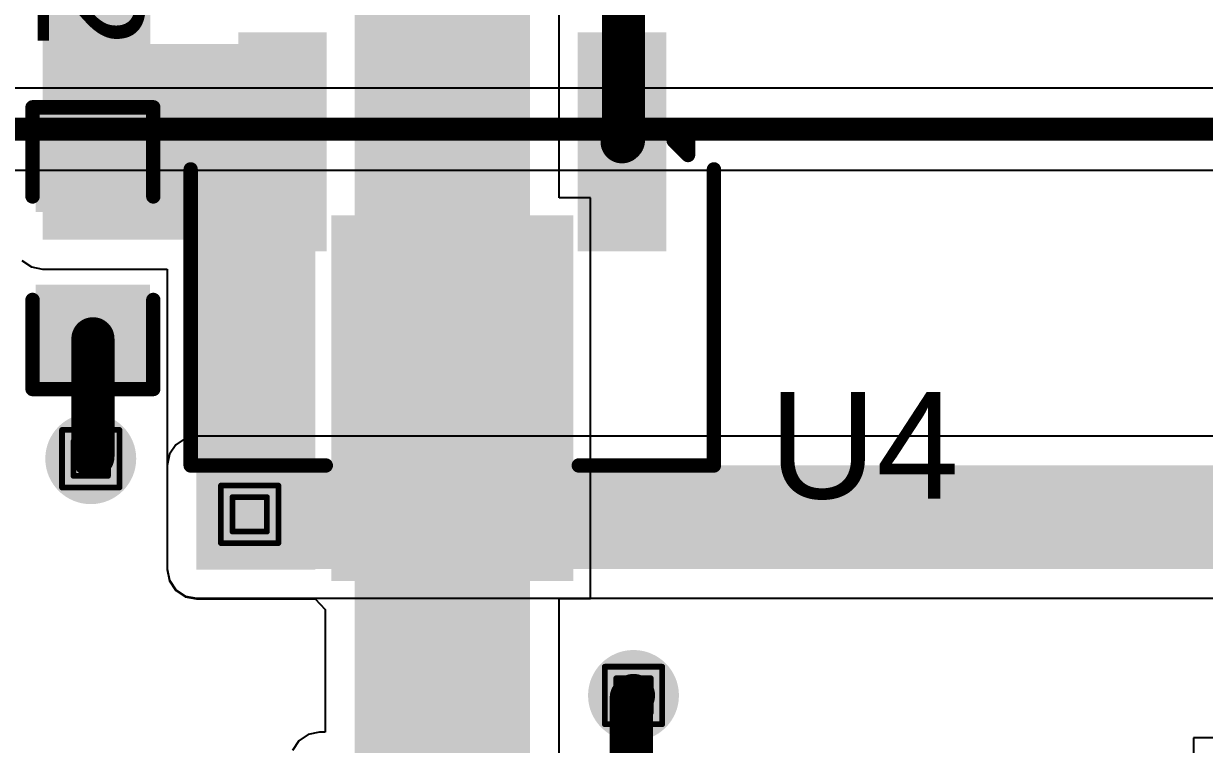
# Model space of a CAD drawing. Header units: inches. Extents: x -0.2 to 18.2, y -0.3 to 3.9.
# Drawn here: x 0.5999 to 1.0106, y 0.7779 to 1.0286 of the extents above; entities that cross this region are included whole.
import ezdxf

# ---------------------------------------------------------------- set-up
doc = ezdxf.new("R2010")
doc.units = ezdxf.units.IN
doc.header["$MEASUREMENT"] = 0
for name, color, linetype in [('Bottom Layer', 5, 'Continuous'), ('Bottom Solder', 6, 'Continuous'), ('Drill Drawing', 1, 'Continuous'), ('Top Layer', 1, 'Continuous'), ('Top Overlay', 2, 'Continuous'), ('Top Paste', 8, 'Continuous'), ('Top Solder', 216, 'Continuous'), ('Via Holes', 16, 'Continuous')]:
    doc.layers.add(name, color=color, linetype=linetype)
doc.styles.add('Arial', font='', dxfattribs={"height": 0.2})
doc.styles.get('Arial').set_extended_font_data('Arial')

# ---------------------------------------------------------------- blocks, each defined once
blk = doc.blocks.new('SOT_89_3_2')
at = {"layer": 'Top Layer'}
for points in [[(-0.03805, 0.10423), (0.03805, 0.10423), (0.03805, -0.01506), (-0.03805, -0.01506)], [(-0.07047, -0.01053), (-0.04764, -0.01053), (-0.04764, -0.07864), (-0.07047, -0.07864)], [(-0.01142, -0.01053), (0.01142, -0.01053), (0.01142, -0.07864), (-0.01142, -0.07864)], [(0.04764, -0.01053), (0.07047, -0.01053), (0.07047, -0.07864), (0.04764, -0.07864)]]:
    blk.add_hatch(color=1, dxfattribs=at).paths.add_polyline_path(points)
at = {"layer": 'Top Paste'}
for points in [[(-0.03805, 0.10423), (0.03805, 0.10423), (0.03805, -0.01506), (-0.03805, -0.01506)], [(-0.07047, -0.01053), (-0.04764, -0.01053), (-0.04764, -0.07864), (-0.07047, -0.07864)], [(-0.01142, -0.01053), (0.01142, -0.01053), (0.01142, -0.07864), (-0.01142, -0.07864)], [(0.04764, -0.01053), (0.07047, -0.01053), (0.07047, -0.07864), (0.04764, -0.07864)]]:
    blk.add_hatch(color=8, dxfattribs=at).paths.add_polyline_path(points)
at = {"layer": 'Top Solder'}
for points in [[(-0.04205, 0.10823), (0.04205, 0.10823), (0.04205, -0.01906), (-0.04205, -0.01906)], [(-0.07447, -0.00653), (-0.04364, -0.00653), (-0.04364, -0.08264), (-0.07447, -0.08264)], [(-0.01542, -0.00653), (0.01542, -0.00653), (0.01542, -0.08264), (-0.01542, -0.08264)], [(0.04364, -0.00653), (0.07447, -0.00653), (0.07447, -0.08264), (0.04364, -0.08264)]]:
    blk.add_hatch(color=216, dxfattribs=at).paths.add_polyline_path(points)
at = {"layer": 'Top Overlay', "const_width": 0.005}
for points in [[(-0.044, 0.068), (-0.091, 0.068)], [(-0.091, 0.068), (-0.091, -0.035)], [(0.091, 0.068), (0.044, 0.068)], [(0.091, 0.068), (0.091, -0.035)], [(-0.077, -0.045), (-0.082, -0.04)], [(-0.082, -0.04), (-0.082, -0.05)], [(-0.077, -0.045), (-0.082, -0.05)]]:
    blk.add_lwpolyline(points, dxfattribs=at)
at = {"layer": 'Top Overlay', "const_width": 0.0025}
for points in [[(-0.09225, 0.068, 1), (-0.08975, 0.068, 1)], [(-0.09225, 0.068, 1), (-0.08975, 0.068, 1)], [(-0.04525, 0.068, 1), (-0.04275, 0.068, 1)], [(0.04275, 0.068, 1), (0.04525, 0.068, 1)], [(0.08975, 0.068, 1), (0.09225, 0.068, 1)], [(0.08975, 0.068, 1), (0.09225, 0.068, 1)], [(-0.09225, -0.035, 1), (-0.08975, -0.035, 1)], [(0.08975, -0.035, 1), (0.09225, -0.035, 1)], [(-0.08325, -0.04, 1), (-0.08075, -0.04, 1)], [(-0.08325, -0.04, 1), (-0.08075, -0.04, 1)], [(-0.07825, -0.045, 1), (-0.07575, -0.045, 1)], [(-0.07825, -0.045, 1), (-0.07575, -0.045, 1)], [(-0.08325, -0.05, 1), (-0.08075, -0.05, 1)], [(-0.08325, -0.05, 1), (-0.08075, -0.05, 1)]]:
    blk.add_lwpolyline(points, format="xyb", close=True, dxfattribs=at)
blk = doc.blocks.new('C___0603_22')
at = {"layer": 'Top Layer'}
for points in [[(-0.015, 0.0175), (-0.015, -0.0175), (-0.045, -0.0175), (-0.045, 0.0175)], [(0.045, 0.0175), (0.045, -0.0175), (0.015, -0.0175), (0.015, 0.0175)]]:
    blk.add_hatch(color=1, dxfattribs=at).paths.add_polyline_path(points)
at = {"layer": 'Top Paste'}
for points in [[(-0.015, 0.0175), (-0.015, -0.0175), (-0.045, -0.0175), (-0.045, 0.0175)], [(0.045, 0.0175), (0.045, -0.0175), (0.015, -0.0175), (0.015, 0.0175)]]:
    blk.add_hatch(color=8, dxfattribs=at).paths.add_polyline_path(points)
at = {"layer": 'Top Solder'}
for points in [[(-0.01264, 0.01986), (-0.01264, -0.01986), (-0.04736, -0.01986), (-0.04736, 0.01986)], [(0.04736, 0.01986), (0.04736, -0.01986), (0.01264, -0.01986), (0.01264, 0.01986)]]:
    blk.add_hatch(color=216, dxfattribs=at).paths.add_polyline_path(points)
at = {"layer": 'Top Overlay', "const_width": 0.005}
for points in [[(-0.049, 0.021), (-0.018, 0.021)], [(-0.049, 0.021), (-0.049, -0.021)], [(0.018, 0.021), (0.049, 0.021)], [(0.049, 0.021), (0.049, -0.021)], [(-0.049, -0.021), (-0.018, -0.021)], [(0.018, -0.021), (0.049, -0.021)]]:
    blk.add_lwpolyline(points, dxfattribs=at)
at = {"layer": 'Top Overlay', "const_width": 0.0025}
for points in [[(-0.05025, 0.021, 1), (-0.04775, 0.021, 1)], [(-0.05025, 0.021, 1), (-0.04775, 0.021, 1)], [(-0.01925, 0.021, 1), (-0.01675, 0.021, 1)], [(0.01675, 0.021, 1), (0.01925, 0.021, 1)], [(0.04775, 0.021, 1), (0.05025, 0.021, 1)], [(0.04775, 0.021, 1), (0.05025, 0.021, 1)], [(-0.05025, -0.021, 1), (-0.04775, -0.021, 1)], [(-0.05025, -0.021, 1), (-0.04775, -0.021, 1)], [(-0.01925, -0.021, 1), (-0.01675, -0.021, 1)], [(0.01675, -0.021, 1), (0.01925, -0.021, 1)], [(0.04775, -0.021, 1), (0.05025, -0.021, 1)], [(0.04775, -0.021, 1), (0.05025, -0.021, 1)]]:
    blk.add_lwpolyline(points, format="xyb", close=True, dxfattribs=at)

msp = doc.modelspace()

# ---------------------------------------------------------------- hatches: boundary and pattern name
at = {"layer": 'Bottom Layer'}
h = msp.add_hatch(color=5, dxfattribs=at)
edge = h.paths.add_edge_path()
edge.add_arc((0.62325, 0.87724), 0.01181, 0, 360)
msp.add_hatch(color=5, dxfattribs=at).paths.add_polyline_path([(0.66, 0.83888), (1.151, 0.83888), (1.151, 0.87488), (0.66, 0.87488)])
h = msp.add_hatch(color=5, dxfattribs=at)
edge = h.paths.add_edge_path()
edge.add_arc((0.67853, 0.85788), 0.01181, 0, 360)
h = msp.add_hatch(color=5, dxfattribs=at)
edge = h.paths.add_edge_path()
edge.add_arc((0.81203, 0.79488), 0.01181, 0, 360)
at = {"layer": 'Bottom Solder'}
h = msp.add_hatch(color=6, dxfattribs=at)
edge = h.paths.add_edge_path()
edge.add_arc((0.62325, 0.87724), 0.01581, 0, 360)
h = msp.add_hatch(color=6, dxfattribs=at)
edge = h.paths.add_edge_path()
edge.add_arc((0.67853, 0.85788), 0.01581, 0, 360)
h = msp.add_hatch(color=6, dxfattribs=at)
edge = h.paths.add_edge_path()
edge.add_arc((0.81203, 0.79488), 0.01581, 0, 360)
at = {"layer": 'Top Layer'}
for points in [[(0.6065, 0.97247), (0.644, 0.97247), (0.644, 1.84997), (0.6065, 1.84997)], [(0.776, 1.08188), (0.715, 1.08188), (0.715, 0.69941), (0.776, 0.69941)], [(0.70136, 1.02152), (0.6065, 1.02152), (0.6065, 0.95341), (0.70136, 0.95341)], [(0.66, 0.83865), (0.70136, 0.83865), (0.70136, 1.02152), (0.66, 1.02152)], [(0.66, 0.83865), (0.70136, 0.83865), (0.70136, 0.87488), (0.66, 0.87488)]]:
    msp.add_hatch(color=1, dxfattribs=at).paths.add_polyline_path(points)
h = msp.add_hatch(color=1, dxfattribs=at)
edge = h.paths.add_edge_path()
edge.add_arc((0.62325, 0.87724), 0.01181, 0, 360)
h = msp.add_hatch(color=1, dxfattribs=at)
edge = h.paths.add_edge_path()
edge.add_arc((0.67853, 0.85788), 0.01181, 0, 360)
h = msp.add_hatch(color=1, dxfattribs=at)
edge = h.paths.add_edge_path()
edge.add_arc((0.81203, 0.79488), 0.01181, 0, 360)
at = {"layer": 'Top Solder'}
h = msp.add_hatch(color=216, dxfattribs=at)
edge = h.paths.add_edge_path()
edge.add_arc((0.62325, 0.87724), 0.01581, 0, 360)
h = msp.add_hatch(color=216, dxfattribs=at)
edge = h.paths.add_edge_path()
edge.add_arc((0.67853, 0.85788), 0.01581, 0, 360)
h = msp.add_hatch(color=216, dxfattribs=at)
edge = h.paths.add_edge_path()
edge.add_arc((0.81203, 0.79488), 0.01581, 0, 360)
at = {"layer": 'Via Holes'}
h = msp.add_hatch(color=7, dxfattribs=at)
edge = h.paths.add_edge_path()
edge.add_arc((0.62325, 0.87724), 0.00591, 0, 360)
h = msp.add_hatch(color=7, dxfattribs=at)
edge = h.paths.add_edge_path()
edge.add_arc((0.67853, 0.85788), 0.00591, 0, 360)
h = msp.add_hatch(color=7, dxfattribs=at)
edge = h.paths.add_edge_path()
edge.add_arc((0.81203, 0.79488), 0.00591, 0, 360)

# ---------------------------------------------------------------- linework, layer by layer
at = {"layer": 'Bottom Layer'}
for p, q in [((1.20295, 1.00616), (0.53357, 1.00616)), ((0.53357, 0.97761), (1.19704, 0.97761)), ((0.6561, 0.8843), (0.65279, 0.88209)), ((0.66, 0.88508), (0.6561, 0.8843)), ((1.151, 0.88508), (0.66, 0.88508)), ((0.65279, 0.88209), (0.65058, 0.87878)), ((0.65058, 0.87878), (0.6498, 0.87488)), ((0.6498, 0.87488), (0.6498, 0.83888)), ((0.6498, 0.83888), (0.65058, 0.83498)), ((0.65058, 0.83498), (0.65279, 0.83167)), ((0.65279, 0.83167), (0.6561, 0.82946)), ((0.6561, 0.82946), (0.66, 0.82869)), ((0.66, 0.82869), (1.151, 0.82869))]:
    msp.add_line(p, q, dxfattribs=at)
at = {"layer": 'Bottom Layer', "const_width": 0.008}
msp.add_lwpolyline([(0.517, 0.99188), (1.20295, 0.99188)], dxfattribs=at)
at = {"layer": 'Drill Drawing', "const_width": 0.002}
for points in [[(0.61325, 0.88724), (0.63325, 0.88724)], [(0.61325, 0.86724), (0.61325, 0.88724)], [(0.63325, 0.86724), (0.63325, 0.88724)], [(0.61725, 0.88324), (0.62925, 0.88324)], [(0.61725, 0.87124), (0.61725, 0.88324)], [(0.62925, 0.87124), (0.62925, 0.88324)], [(0.61725, 0.87124), (0.62925, 0.87124)], [(0.61325, 0.86724), (0.63325, 0.86724)], [(0.66853, 0.86788), (0.68853, 0.86788)], [(0.66853, 0.84788), (0.66853, 0.86788)], [(0.68853, 0.84788), (0.68853, 0.86788)], [(0.67253, 0.86388), (0.68453, 0.86388)], [(0.67253, 0.85188), (0.67253, 0.86388)], [(0.68453, 0.85188), (0.68453, 0.86388)], [(0.67253, 0.85188), (0.68453, 0.85188)], [(0.66853, 0.84788), (0.68853, 0.84788)], [(0.80203, 0.80488), (0.82203, 0.80488)], [(0.80203, 0.78488), (0.80203, 0.80488)], [(0.82203, 0.78488), (0.82203, 0.80488)], [(0.80603, 0.80088), (0.81803, 0.80088)], [(0.80603, 0.78888), (0.80603, 0.80088)], [(0.81803, 0.78888), (0.81803, 0.80088)], [(0.80603, 0.78888), (0.81803, 0.78888)], [(0.80203, 0.78488), (0.82203, 0.78488)]]:
    msp.add_lwpolyline(points, dxfattribs=at)
at = {"layer": 'Drill Drawing', "const_width": 0.001}
for points in [[(0.61275, 0.88724, 1), (0.61375, 0.88724, 1)], [(0.61275, 0.88724, 1), (0.61375, 0.88724, 1)], [(0.63275, 0.88724, 1), (0.63375, 0.88724, 1)], [(0.63275, 0.88724, 1), (0.63375, 0.88724, 1)], [(0.61675, 0.88324, 1), (0.61775, 0.88324, 1)], [(0.61675, 0.88324, 1), (0.61775, 0.88324, 1)], [(0.62875, 0.88324, 1), (0.62975, 0.88324, 1)], [(0.62875, 0.88324, 1), (0.62975, 0.88324, 1)], [(0.61675, 0.87124, 1), (0.61775, 0.87124, 1)], [(0.61675, 0.87124, 1), (0.61775, 0.87124, 1)], [(0.62875, 0.87124, 1), (0.62975, 0.87124, 1)], [(0.62875, 0.87124, 1), (0.62975, 0.87124, 1)], [(0.61275, 0.86724, 1), (0.61375, 0.86724, 1)], [(0.61275, 0.86724, 1), (0.61375, 0.86724, 1)], [(0.63275, 0.86724, 1), (0.63375, 0.86724, 1)], [(0.63275, 0.86724, 1), (0.63375, 0.86724, 1)], [(0.66803, 0.86788, 1), (0.66903, 0.86788, 1)], [(0.66803, 0.86788, 1), (0.66903, 0.86788, 1)], [(0.68803, 0.86788, 1), (0.68903, 0.86788, 1)], [(0.68803, 0.86788, 1), (0.68903, 0.86788, 1)], [(0.67203, 0.86388, 1), (0.67303, 0.86388, 1)], [(0.67203, 0.86388, 1), (0.67303, 0.86388, 1)], [(0.68403, 0.86388, 1), (0.68503, 0.86388, 1)], [(0.68403, 0.86388, 1), (0.68503, 0.86388, 1)], [(0.67203, 0.85188, 1), (0.67303, 0.85188, 1)], [(0.67203, 0.85188, 1), (0.67303, 0.85188, 1)], [(0.68403, 0.85188, 1), (0.68503, 0.85188, 1)], [(0.68403, 0.85188, 1), (0.68503, 0.85188, 1)], [(0.66803, 0.84788, 1), (0.66903, 0.84788, 1)], [(0.66803, 0.84788, 1), (0.66903, 0.84788, 1)], [(0.68803, 0.84788, 1), (0.68903, 0.84788, 1)], [(0.68803, 0.84788, 1), (0.68903, 0.84788, 1)], [(0.80153, 0.80488, 1), (0.80253, 0.80488, 1)], [(0.80153, 0.80488, 1), (0.80253, 0.80488, 1)], [(0.82153, 0.80488, 1), (0.82253, 0.80488, 1)], [(0.82153, 0.80488, 1), (0.82253, 0.80488, 1)], [(0.80553, 0.80088, 1), (0.80653, 0.80088, 1)], [(0.80553, 0.80088, 1), (0.80653, 0.80088, 1)], [(0.81753, 0.80088, 1), (0.81853, 0.80088, 1)], [(0.81753, 0.80088, 1), (0.81853, 0.80088, 1)], [(0.80553, 0.78888, 1), (0.80653, 0.78888, 1)], [(0.80553, 0.78888, 1), (0.80653, 0.78888, 1)], [(0.81753, 0.78888, 1), (0.81853, 0.78888, 1)], [(0.81753, 0.78888, 1), (0.81853, 0.78888, 1)], [(0.80153, 0.78488, 1), (0.80253, 0.78488, 1)], [(0.80153, 0.78488, 1), (0.80253, 0.78488, 1)], [(0.82153, 0.78488, 1), (0.82253, 0.78488, 1)], [(0.82153, 0.78488, 1), (0.82253, 0.78488, 1)]]:
    msp.add_lwpolyline(points, format="xyb", close=True, dxfattribs=at)
at = {"layer": 'Top Layer'}
for p, q in [((0.7862, 0.96794), (0.7862, 1.08188)), ((0.79705, 0.96794), (0.7862, 0.96794)), ((0.79705, 0.82865), (0.79705, 0.96794)), ((0.59929, 0.9462), (0.6026, 0.94399)), ((0.6026, 0.94399), (0.6065, 0.94322)), ((0.6065, 0.94322), (0.6498, 0.94322)), ((0.6498, 0.94322), (0.6498, 0.87488)), ((0.6498, 0.87488), (0.6498, 0.83865)), ((0.6498, 0.83865), (0.65058, 0.83475)), ((0.65058, 0.83475), (0.65279, 0.83144)), ((0.65279, 0.83144), (0.6561, 0.82923)), ((0.6561, 0.82923), (0.66, 0.82845)), ((0.66, 0.82845), (0.70136, 0.82845)), ((0.70136, 0.82845), (0.7048, 0.82474)), ((0.7862, 0.6994), (0.7862, 0.82865)), ((0.7862, 0.82865), (0.79705, 0.82865)), ((0.7048, 0.82474), (0.7048, 0.78208)), ((0.69892, 0.7813), (0.69561, 0.77909)), ((0.70282, 0.78208), (0.69892, 0.7813)), ((0.7048, 0.78208), (0.70282, 0.78208)), ((0.69561, 0.77909), (0.6934, 0.77578)), ((1.01527, 0.78009), (1.00687, 0.78009)), ((1.00687, 0.78009), (1.00687, 0.77409))]:
    msp.add_line(p, q, dxfattribs=at)
at = {"layer": 'Top Layer', "const_width": 0.015}
for points in [[(0.80853, 0.98794), (0.80853, 1.06041)], [(0.80805, 0.98747), (0.80853, 0.98794)], [(0.62401, 0.87799), (0.62401, 0.91896)], [(0.81127, 0.79413), (0.81203, 0.79488)], [(0.81127, 0.75316), (0.81127, 0.79413)]]:
    msp.add_lwpolyline(points, dxfattribs=at)
at = {"layer": 'Top Layer', "const_width": 0.0075}
for points in [[(0.80431, 0.98747, 1), (0.8118, 0.98747, 1)], [(0.80478, 0.98794, 1), (0.81228, 0.98794, 1)], [(0.80478, 0.98794, 1), (0.81228, 0.98794, 1)], [(0.62026, 0.91896, 1), (0.62776, 0.91896, 1)], [(0.62026, 0.87799, 1), (0.62776, 0.87799, 1)], [(0.80752, 0.79413, 1), (0.81502, 0.79413, 1)], [(0.80752, 0.79413, 1), (0.81502, 0.79413, 1)], [(0.80828, 0.79488, 1), (0.81578, 0.79488, 1)]]:
    msp.add_lwpolyline(points, format="xyb", close=True, dxfattribs=at)

# ---------------------------------------------------------------- block references
for name, p, rotation in [('SOT_89_3_2', (0.749, 0.94288), 180), ('C___0603_22', (0.624, 0.95047), 90)]:
    msp.add_blockref(name, p, dxfattribs=dict(rotation=rotation))

# ---------------------------------------------------------------- texts
at = {"layer": 'Top Overlay', "style": 'Arial'}
msp.add_text('C12', height=0.037, rotation=270, dxfattribs=at).set_placement((0.60476, 1.11491))
msp.add_text('U4', height=0.037, dxfattribs=at).set_placement((0.85918, 0.86339))

doc.saveas('drawing.dxf')
